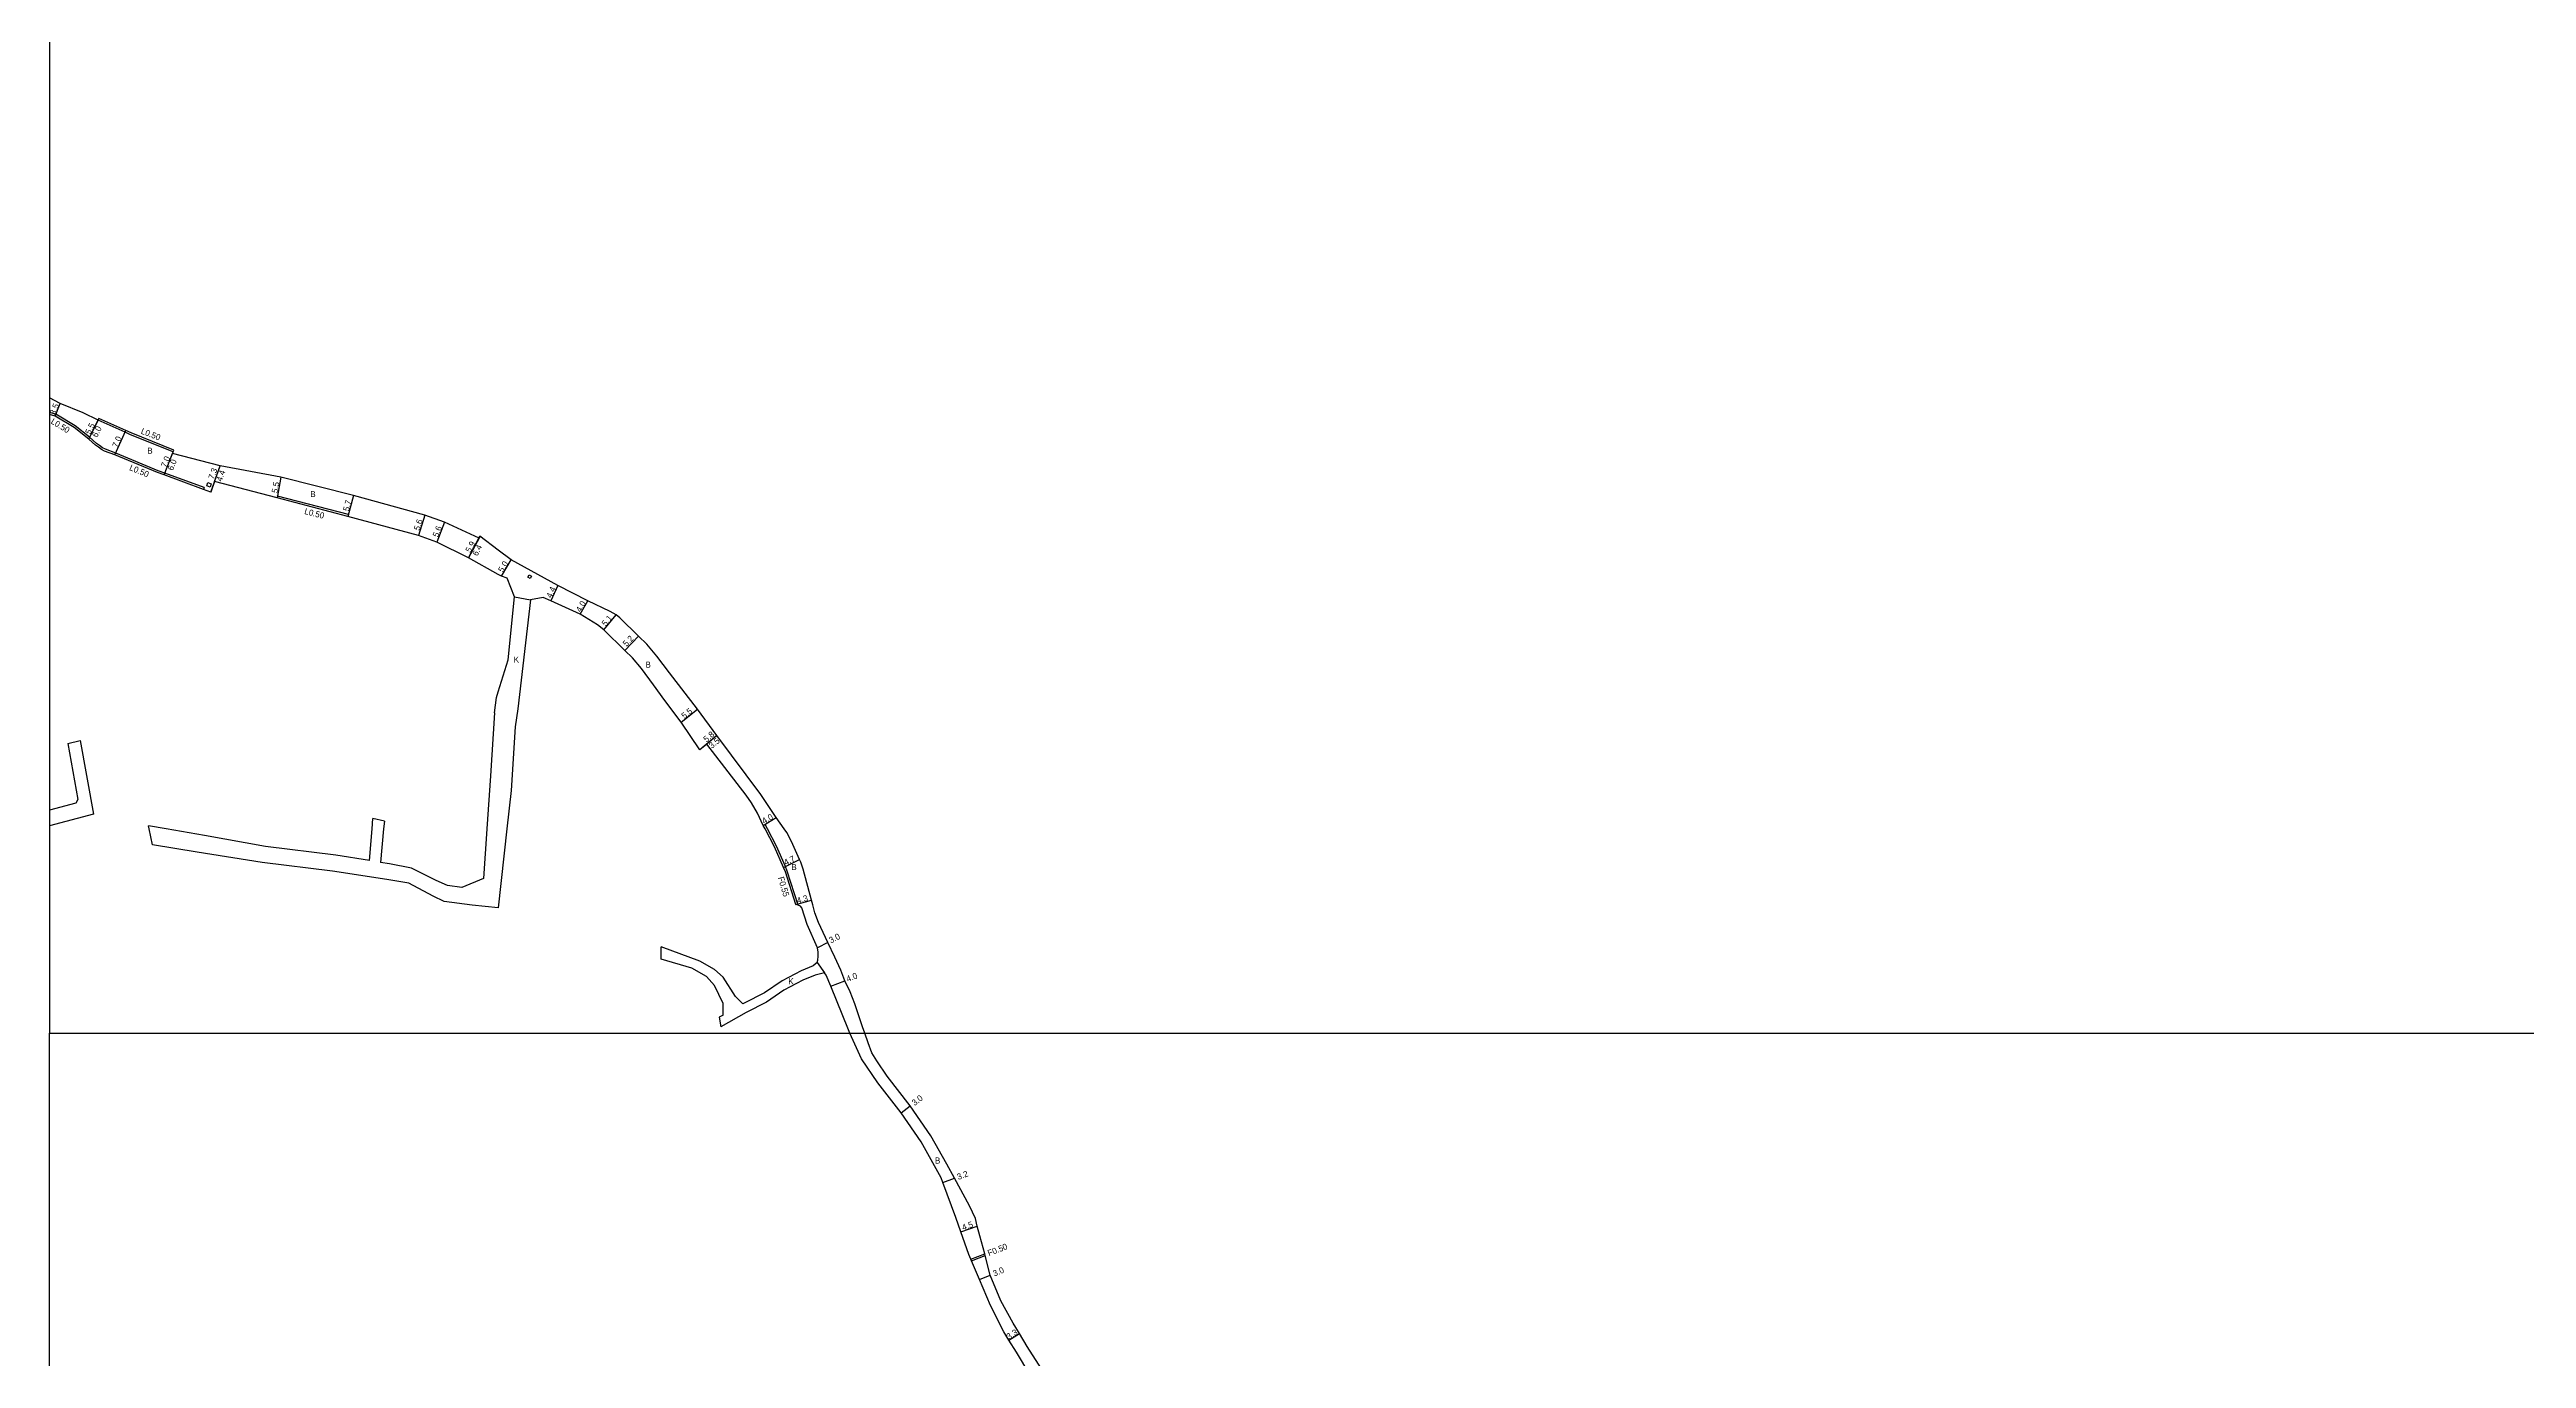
# Model space of a CAD drawing. Header units: metres. Extents: x -4000 to -800, y -99000 to -96000.
# Drawn here: x -4000 to -3352, y -97885 to -97543 of the extents above; entities that cross this region are included whole.
import ezdxf

# ---------------------------------------------------------------- set-up
doc = ezdxf.new("R2010")
doc.units = ezdxf.units.M
doc.header["$LTSCALE"] = 2.5
for name, color, linetype in [('側溝・桝', 7, 'Continuous'), ('図郭', 7, 'Continuous'), ('幅員', 7, 'Continuous'), ('舗装', 7, 'Continuous'), ('道路', 7, 'Continuous')]:
    doc.layers.add(name, color=color, linetype=linetype)
doc.styles.get("Standard").update_dxf_attribs({"font": ''})
doc.styles.get('Standard').set_extended_font_data('@MS PGothic')

msp = doc.modelspace()

# ---------------------------------------------------------------- linework, layer by layer
at = {"layer": '側溝・桝'}
for points in [[(-3959.57, -97657.2), (-3969.87, -97653.42), (-3971.61, -97652.79), (-3982.68, -97648.21), (-3982.69, -97648.2), (-3985.38, -97647.17), (-3986.14, -97646.77), (-3986.93, -97646.22), (-3987.7, -97645.68), (-3989.53, -97644.05), (-3993.26, -97641.08), (-3998.31, -97638.03), (-4000, -97637.55)], [(-3967.65, -97647.85), (-3978.81, -97643.36), (-3980.25, -97642.72), (-3987.31, -97639.58)], [(-3959.57, -97657.2), (-3959.74, -97657.67)], [(-3940.38, -97659.4), (-3940.47, -97659.89)], [(-3921.79, -97664.27), (-3940.34, -97659.41), (-3940.38, -97659.4)], [(-3921.79, -97664.27), (-3921.92, -97664.75)], [(-3813.29, -97745.62), (-3812.81, -97745.34)], [(-3812.17, -97746.55), (-3812.8, -97745.37), (-3812.81, -97745.34)], [(-3804.14, -97766.46), (-3806.96, -97757.58), (-3807.48, -97756.37), (-3809.82, -97751.01), (-3812.17, -97746.55)], [(-3758.95, -97859.11), (-3755.31, -97857.7)], [(-3758.75, -97859.57), (-3755.19, -97858.19)]]:
    msp.add_lwpolyline(points, dxfattribs=at)
for points in [[(-3958, -97657.05), (-3958.86, -97656.77), (-3958.58, -97655.91), (-3957.73, -97656.19)], [(-3874.23, -97681.01), (-3874.84, -97680.66), (-3874.49, -97680.05), (-3873.88, -97680.4)]]:
    msp.add_lwpolyline(points, close=True, dxfattribs=at)
at = {"layer": '図郭'}
for points in [[(-4000, -97800), (-3200, -97800), (-3200, -97200), (-4000, -97200)], [(-4000, -97800), (-3200, -97800), (-3200, -98400), (-4000, -98400)]]:
    msp.add_lwpolyline(points, close=True, dxfattribs=at)
at = {"layer": '幅員'}
for points in [[(-3998.51, -97638.49), (-3997.21, -97635.24)], [(-3989.76, -97644.51), (-3987.09, -97639.13)], [(-3989.76, -97644.51), (-3987.31, -97639.58)], [(-3982.89, -97648.66), (-3980.05, -97642.26)], [(-3970.04, -97653.89), (-3967.46, -97647.39)], [(-3970.04, -97653.89), (-3967.83, -97648.32)], [(-3957.84, -97658.36), (-3955.33, -97651.51)], [(-3956.84, -97655.64), (-3955.33, -97651.51)], [(-3939.46, -97654.48), (-3940.47, -97659.89)], [(-3920.47, -97659.24), (-3921.92, -97664.75)], [(-3901.8, -97664.4), (-3903.47, -97669.74)], [(-3896.65, -97666.26), (-3898.67, -97671.48)], [(-3890.42, -97675.59), (-3887.38, -97669.96)], [(-3887.62, -97670.4), (-3890.42, -97675.59)], [(-3881.74, -97680.38), (-3879.19, -97676.08)], [(-3866.99, -97682.84), (-3868.84, -97686.83)], [(-3861.13, -97690.36), (-3859.15, -97686.88)], [(-3855.01, -97694.44), (-3851.75, -97690.52)], [(-3849.5, -97699.81), (-3845.87, -97696.08)], [(-3834.73, -97718.62), (-3830.43, -97715.19)], [(-3825.38, -97722.07), (-3829.81, -97725.82)], [(-3825.38, -97722.07), (-3828.05, -97724.33)], [(-3813.29, -97745.62), (-3809.85, -97743.58)], [(-3807.99, -97756.59), (-3803.78, -97754.5)], [(-3804.75, -97766.35), (-3800.6, -97765.2)], [(-3796.36, -97776.25), (-3799.03, -97777.61)], [(-3795.6, -97787.72), (-3791.87, -97786.26)], [(-3777.2, -97820.83), (-3774.83, -97818.99)], [(-3766.24, -97839.05), (-3763.24, -97837.94)], [(-3761.53, -97851.95), (-3757.28, -97850.47)], [(-3756.67, -97864.49), (-3753.9, -97863.32)], [(-3748.97, -97880.36), (-3746.18, -97878.6)]]:
    msp.add_lwpolyline(points, dxfattribs=at)
at = {"layer": '舗装'}
for points in [[(-3878.33, -97685.81), (-3874.12, -97686.6)], [(-3799.19, -97781.46), (-3797.24, -97784.17)]]:
    msp.add_lwpolyline(points, dxfattribs=at)
at = {"layer": '道路'}
for points in [[(-3997.21, -97635.24), (-4000, -97633.73)], [(-3957.84, -97658.36), (-3959.74, -97657.67), (-3970.04, -97653.89), (-3971.79, -97653.26), (-3982.89, -97648.66), (-3985.59, -97647.63), (-3986.4, -97647.2), (-3987.21, -97646.63), (-3988.01, -97646.08), (-3989.76, -97644.51), (-3993.54, -97641.49), (-3998.51, -97638.49), (-4000, -97638.07)], [(-3955.33, -97651.51), (-3967.83, -97648.32), (-3967.65, -97647.85), (-3967.46, -97647.39), (-3978.61, -97642.9), (-3980.05, -97642.26), (-3987.09, -97639.13), (-3987.31, -97639.58), (-3991.16, -97637.67), (-3997.21, -97635.24)], [(-3807.78, -97746.55), (-3809.85, -97743.58), (-3813.86, -97737.49), (-3825.38, -97722.07), (-3830.43, -97715.19), (-3837.75, -97705.71), (-3841.08, -97701.35), (-3843.69, -97698.2), (-3845.87, -97696.08), (-3850.82, -97691.31), (-3851.75, -97690.52), (-3853.35, -97689.62), (-3859.15, -97686.88), (-3866.99, -97682.84), (-3879.19, -97676.08), (-3882.58, -97673.55), (-3887.38, -97669.96), (-3887.62, -97670.4), (-3896.65, -97666.26), (-3901.8, -97664.4), (-3920.47, -97659.24), (-3939.46, -97654.48), (-3955.33, -97651.51)], [(-3956.84, -97655.64), (-3957.84, -97658.36)], [(-3878.33, -97685.81), (-3880.3, -97680.88), (-3881.74, -97680.38), (-3882.58, -97679.92), (-3890.42, -97675.59), (-3898.67, -97671.48), (-3903.47, -97669.74), (-3921.92, -97664.75), (-3940.47, -97659.89), (-3956.84, -97655.64)], [(-3883.61, -97716.15), (-3883.05, -97712.17), (-3882.58, -97710.64), (-3879.98, -97702.28), (-3878.33, -97685.81)], [(-3874.12, -97686.6), (-3877.46, -97715.09)], [(-3812.8, -97746.55), (-3813.29, -97745.62), (-3814.79, -97742.41), (-3816.34, -97739.7), (-3817.69, -97737.73), (-3828.05, -97724.33), (-3829.81, -97725.82), (-3834.73, -97718.62), (-3838.99, -97712.93), (-3841.94, -97708.8), (-3845.15, -97704.59), (-3847.51, -97701.73), (-3849.5, -97699.81), (-3855.01, -97694.44), (-3856.63, -97693.16), (-3861.13, -97690.36), (-3868.84, -97686.83), (-3870.88, -97685.99), (-3874.12, -97686.6)], [(-3883.61, -97716.15), (-3884.64, -97732.65), (-3885.59, -97746.55)], [(-3877.46, -97715.09), (-3878.18, -97719.82), (-3879.22, -97736.46), (-3880.34, -97746.55)], [(-3991.96, -97723.37), (-3988.51, -97742.68), (-4000, -97745.76)], [(-3995.23, -97724.21), (-3991.96, -97723.37)], [(-3995.23, -97724.21), (-3992.64, -97738.83), (-3993.09, -97739.77)], [(-3993.09, -97739.77), (-4000, -97741.62)], [(-3973.91, -97746.55), (-3974.08, -97745.76)], [(-3969.48, -97746.55), (-3974.08, -97745.76)], [(-3973.05, -97750.68), (-3973.91, -97746.55)], [(-3916.28, -97754.84), (-3925.11, -97753.44), (-3943.53, -97751.15), (-3959.44, -97748.27), (-3969.48, -97746.55)], [(-3916.28, -97754.84), (-3915.6, -97746.55)], [(-3915.6, -97746.55), (-3915.38, -97743.83)], [(-3912.4, -97744.49), (-3915.38, -97743.83)], [(-3912.59, -97746.55), (-3913.41, -97755.3)], [(-3912.4, -97744.49), (-3912.59, -97746.55)], [(-3885.59, -97746.55), (-3886.48, -97759.54), (-3892.12, -97761.86)], [(-3880.34, -97746.55), (-3882.62, -97767.17)], [(-3799.19, -97781.46), (-3799, -97780.87), (-3798.9, -97779.82), (-3798.88, -97778.75), (-3799.03, -97777.61), (-3801.77, -97771.53), (-3803.18, -97767.15), (-3803.54, -97766.71), (-3804.14, -97766.46), (-3804.75, -97766.35), (-3807.48, -97757.77), (-3807.99, -97756.59), (-3810.32, -97751.24), (-3812.8, -97746.55)], [(-3786.71, -97800), (-3787.28, -97798.32), (-3789.34, -97792.33), (-3790.53, -97789.2), (-3791.87, -97786.26), (-3793, -97783.5), (-3794.5, -97780.09), (-3796.36, -97776.25), (-3798.84, -97771), (-3799.75, -97768.5), (-3800.25, -97766.44), (-3800.6, -97765.2), (-3802.79, -97757.09), (-3803.43, -97755.26), (-3803.78, -97754.5), (-3805.84, -97749.83), (-3807.13, -97747.49), (-3807.78, -97746.55)], [(-3882.62, -97767.17), (-3889.43, -97766.5), (-3896.72, -97765.52), (-3899.63, -97764.16), (-3905.95, -97760.73), (-3911.75, -97759.73), (-3925.94, -97757.6), (-3944.35, -97755.31), (-3961.36, -97752.61), (-3973.05, -97750.68)], [(-3892.12, -97761.86), (-3895.89, -97761.36), (-3898.81, -97759.99), (-3905.27, -97756.76), (-3911.05, -97755.68), (-3913.41, -97755.3)], [(-3839.98, -97780.66), (-3840, -97777.42)], [(-3818.61, -97792.32), (-3820.55, -97790.35), (-3823.76, -97785.31), (-3825.99, -97783.31), (-3829.85, -97781.17), (-3840, -97777.42)], [(-3823.78, -97795.24), (-3823.79, -97792.18), (-3826.05, -97787.5), (-3828.08, -97785.13), (-3831.95, -97783), (-3839.98, -97780.66)], [(-3799.19, -97781.46), (-3800.2, -97782.34), (-3803.38, -97783.65), (-3808.34, -97786.31), (-3812.9, -97789.45), (-3818.25, -97792.12), (-3818.61, -97792.32)], [(-3797.24, -97784.17), (-3799.71, -97784.8), (-3802.89, -97786.1), (-3807.85, -97788.77), (-3812.41, -97791.9), (-3817.76, -97794.58), (-3824.35, -97798.29)], [(-3796.79, -97784.79), (-3797.24, -97784.17)], [(-3790.58, -97800), (-3790.97, -97799.14), (-3795.6, -97787.72), (-3796.79, -97784.79)], [(-3823.78, -97795.24), (-3824.83, -97795.83)], [(-3824.83, -97795.83), (-3824.35, -97798.29)], [(-3740.29, -97894.74), (-3747, -97883.48), (-3748.97, -97880.36), (-3750.35, -97878.18), (-3753.8, -97871.26), (-3756.67, -97864.49), (-3758.75, -97859.57), (-3758.95, -97859.11), (-3759.46, -97857.89), (-3761.53, -97851.95), (-3762.83, -97848.22), (-3766.24, -97839.05), (-3766.67, -97837.88), (-3771.94, -97828.4), (-3777.2, -97820.83), (-3783.31, -97812.98), (-3787.51, -97806.73), (-3790.58, -97800)], [(-3734.55, -97897.11), (-3744.19, -97881.95), (-3746.18, -97878.6), (-3747.9, -97875.84), (-3751.07, -97870), (-3753.9, -97863.32), (-3755.19, -97858.19), (-3755.31, -97857.7), (-3756.57, -97853.02), (-3757.28, -97850.47), (-3757.76, -97848.5), (-3759.29, -97845.21), (-3763.24, -97837.94), (-3765.22, -97834.23), (-3769.39, -97826.82), (-3774.83, -97818.99), (-3780.88, -97811.21), (-3783.55, -97807.25), (-3784.81, -97805.15), (-3785.84, -97802.55), (-3786.71, -97800)]]:
    msp.add_lwpolyline(points, dxfattribs=at)

# ---------------------------------------------------------------- texts
at = {"layer": '側溝・桝'}
for s, rotation, p in [('L0.50', 328.80591, (-3999.83, -97640.32)), ('L0.50', 338.68713, (-3976.24, -97643.04)), ('L0.50', 337.49728, (-3979.26, -97652.57)), ('L0.50', 345.31625, (-3933.44, -97664.08)), ('F0.55', 286.23857, (-3809.44, -97759.29)), ('F0.50', 21.21408, (-3754.19, -97858.37))]:
    msp.add_text(s, height=1.6, rotation=rotation, dxfattribs=at).set_placement(p)
at = {"layer": '幅員'}
for s, rotation, p in [('3.5', 68.23739, (-3998.54, -97638.31)), ('5.5', 63.58903, (-3989.34, -97643.43)), ('6.0', 63.58903, (-3987.57, -97644.21)), ('7.0', 66.02408, (-3982.21, -97646.88)), ('7.0', 68.35836, (-3969.44, -97652.09)), ('6.0', 68.35836, (-3967.73, -97652.89)), ('7.3', 69.61937, (-3957.02, -97655.19)), ('4.4', 70.61823, (-3954.92, -97655.74)), ('5.5', 79.46559, (-3940.36, -97658.74)), ('5.7', 75.23502, (-3921.7, -97663.52)), ('5.6', 72.70946, (-3903.21, -97668.57)), ('5.6', 68.88274, (-3898.33, -97670.33)), ('5.9', 61.66755, (-3889.87, -97674.36)), ('6.4', 61.66755, (-3888.09, -97675.26)), ('5.0', 59.29302, (-3881.37, -97679.55)), ('4.4', 65.24361, (-3868.68, -97686.25)), ('4.0', 60.37611, (-3861.01, -97689.96)), ('5.1', 50.2344, (-3854.48, -97693.65)), ('5.2', 46.43565, (-3849.02, -97698.95)), ('5.5', 38.5885, (-3833.89, -97717.82)), ('5.8', 40.22225, (-3828.1, -97723.95)), ('3.5', 40.22225, (-3826.68, -97725.61)), ('4.0', 30.6905, (-3813, -97745.33)), ('4.7', 26.34337, (-3807.36, -97756.16)), ('4.3', 15.5499, (-3804.24, -97766.11)), ('3.0', 27.05821, (-3795.55, -97776.52)), ('4.0', 21.35122, (-3791.15, -97786.63)), ('3.0', 37.88478, (-3773.63, -97819.07)), ('3.2', 20.41304, (-3762.21, -97838.41)), ('4.5', 19.19991, (-3760.95, -97851.64)), ('3.0', 22.96058, (-3752.76, -97863.7)), ('3.3', 32.2555, (-3748.98, -97880.25))]:
    msp.add_text(s, height=1.6, rotation=rotation, dxfattribs=at).set_placement(p)
at = {"layer": '舗装'}
for s, p in [('B', (-3974.42, -97648.36)), ('B', (-3931.77, -97659.69)), ('K', (-3878.55, -97703.02)), ('B', (-3844.06, -97704.32)), ('B', (-3805.91, -97757.31)), ('K', (-3806.7, -97787.19)), ('B', (-3768.33, -97834.11))]:
    msp.add_text(s, height=1.6, dxfattribs=at).set_placement(p)

doc.saveas('drawing.dxf')
